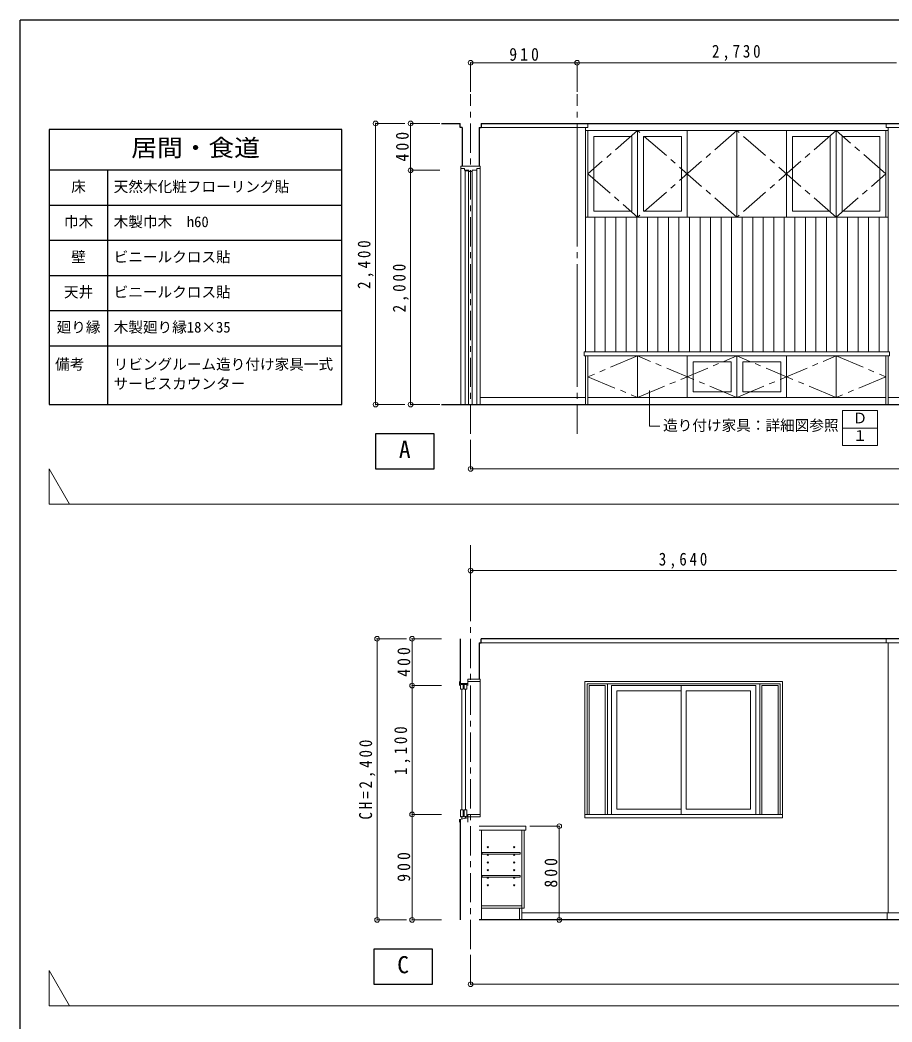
# Model space of a CAD drawing. Units: millimetres at full size, sheet at 1:50. Extents: x -10000 to 10000, y -6925 to 6925.
# Drawn here: x -10000 to -2550, y -1630 to 6925 of the extents above; entities that cross this region are included whole.
import ezdxf
from ezdxf.enums import TextEntityAlignment as Align

# ---------------------------------------------------------------- set-up
doc = ezdxf.new("R2010")
doc.units = ezdxf.units.MM
doc.header["$LTSCALE"] = 50
doc.header["$PDMODE"] = 32
doc.header["$PDSIZE"] = 40
doc.linetypes.add('CHAIN1', pattern=[8, 5, -1, 1, -1])
doc.linetypes.add('CHAIN2', pattern=[12, 9, -1, 1, -1])
for name, color, linetype, lineweight in [('2-0', 3, 'Continuous', 9), ('2-1', 7, 'Continuous', 25), ('2-3', 3, 'Continuous', 13), ('2-4', 4, 'Continuous', 9), ('2-5', 2, 'Continuous', 13), ('2-A', 4, 'Continuous', 9), ('2-B', 6, 'CHAIN1', 9), ('2-C', 134, 'Continuous', 9), ('2-D', 4, 'Continuous', 9), ('2-F', 4, 'Continuous', 25), ('F-1', 7, 'Continuous', 25)]:
    doc.layers.add(name, color=color, linetype=linetype, lineweight=lineweight)
doc.layers.add('F-A', color=4, linetype='Continuous')
doc.styles.add('ＭＳ ゴシック', font='')
doc.styles.get('ＭＳ ゴシック').set_extended_font_data('MS Gothic')

msp = doc.modelspace()

# ---------------------------------------------------------------- linework, layer by layer
at = {"layer": '2-0', "color": 1, "linetype": 'CHAIN1'}
for p, q in [((-6150, 3391.67), (-6150, 6291.67)), ((-5240, 3391.67), (-5240, 6291.67)), ((-6150, -1008.33), (-6150, 2475.46))]:
    msp.add_line(p, q, dxfattribs=at)
at = {"layer": '2-0', "color": 1, "linetype": 'CHAIN2'}
msp.add_line((-5240, 6041.67), (-5240, 3461.67), dxfattribs=at)
at = {"layer": '2-0', "lineweight": 13}
for p, q in [((-6232.5, 5676.67), (-6232.5, 5656.67)), ((-6202.5, 5656.67), (-6232.5, 5656.67)), ((-6202.5, 5641.67), (-6202.5, 5656.67)), ((-6097.5, 5656.67), (-6067.5, 5656.67)), ((-6097.5, 5641.67), (-6097.5, 5656.67)), ((-6197.5, 5638.67), (-6167.5, 5638.67)), ((-6197.5, 3641.67), (-6197.5, 5638.67)), ((-6167.5, 3641.67), (-6167.5, 5638.67)), ((-6164.5, 5631.67), (-6135.5, 5631.67)), ((-6135.5, 5641.67), (-6135.5, 5631.67)), ((-6135.5, 5641.67), (-6097.5, 5641.67))]:
    msp.add_line(p, q, dxfattribs=at)
at = {"layer": '2-0', "color": 134}
for p, q in [((-6232.5, 5656.67), (-6232.5, 3641.67)), ((-6067.5, 5656.67), (-6067.5, 3641.67)), ((-6135.5, 5631.67), (-6135.5, 3641.67)), ((-6097.5, 5641.67), (-6097.5, 3641.67))]:
    msp.add_line(p, q, dxfattribs=at)
at = {"layer": '2-0', "lineweight": 13}
for points in [[(-6232.5, 5676.67), (-6067.5, 5676.67), (-6067.5, 5656.67)], [(-6202.5, 5641.67), (-6164.5, 5641.67), (-6164.5, 5631.67)]]:
    msp.add_lwpolyline(points, dxfattribs=at)
at = {"layer": '2-1', "color": 4, "lineweight": 9}
for p, q in [((-6962.7, 3641.67), (-6962.7, 6041.67)), ((-6662.7, 5641.67), (-6662.7, 6041.67)), ((-6662.7, 3641.67), (-6662.7, 5641.67)), ((2040, 3091.67), (-6150, 3091.67)), ((2040, -1308.33), (-6150, -1308.33))]:
    msp.add_line(p, q, dxfattribs=at)
at = {"layer": '2-1'}
for p, q in [((-6400, 6041.67), (-6240.5, 6041.67)), ((-6240.5, 6006.67), (-6240.5, 6041.67)), ((-6222.5, 6006.67), (-6240.5, 6006.67)), ((-6222.5, 6006.67), (-6222.5, 5676.67)), ((-6077.5, 6006.67), (-6077.5, 5676.67)), ((-6077.5, 6006.67), (-6059.5, 6006.67)), ((-6059.5, 6041.67), (-6059.5, 6006.67)), ((-6059.5, 6041.67), (1949.5, 6041.67)), ((-6232.5, 3641.67), (1967.5, 3641.67)), ((-6240, 1641.67), (-6240, 1259.67)), ((1949.5, 1641.67), (-6059.5, 1641.67)), ((-6059.5, 1606.67), (-6059.5, 1641.67)), ((-6077.5, 1606.67), (-6077.5, 1296.67)), ((-6077.5, 1606.67), (-6059.5, 1606.67)), ((-6240, 100.52), (-6240, -758.33)), ((1958.5, -758.33), (-6077.5, -758.33))]:
    msp.add_line(p, q, dxfattribs=at)
at = {"layer": '2-3'}
for p, q in [((-6175, 1241.67), (-6175, 1296.67)), ((-6245, 1241.67), (-6245, 1276.67)), ((-6175, 1259.67), (-6245, 1259.67)), ((-6226, 181.67), (-6226, 1211.67)), ((-6210, 1241.67), (-6210, 1259.67)), ((-6194, 181.67), (-6194, 1211.67)), ((-5175, 1276.67), (-3485, 1276.67)), ((-5175, 1276.67), (-5175, 111.67)), ((-5155, 1256.67), (-3505, 1256.67)), ((-5155, 1256.67), (-5155, 141.67)), ((-4999.29, 1241.67), (-5137.5, 1241.67)), ((-5137.5, 141.67), (-5137.5, 1241.67)), ((-4999.29, 141.67), (-4999.29, 1241.67)), ((-4981.79, 141.67), (-4981.79, 1256.67)), ((-4946.79, 1241.67), (-3713.21, 1241.67)), ((-4946.79, 141.67), (-4946.79, 1241.67)), ((-4352.5, 1241.67), (-4352.5, 141.67)), ((-3713.21, 141.67), (-3713.21, 1241.67)), ((-3678.21, 141.67), (-3678.21, 1256.67)), ((-3660.71, 1241.67), (-3522.5, 1241.67)), ((-3660.71, 141.67), (-3660.71, 1241.67)), ((-3522.5, 141.67), (-3522.5, 1241.67)), ((-3505, 1256.67), (-3505, 141.67)), ((-3485, 1276.67), (-3485, 111.67)), ((-4901.79, 186.67), (-4901.79, 1196.67)), ((-4901.79, 1196.67), (-4352.5, 1196.67)), ((-4307.5, 1196.67), (-4307.5, 186.67)), ((-4307.5, 1196.67), (-3758.21, 1196.67)), ((-3758.21, 186.67), (-3758.21, 1196.67)), ((-4901.79, 186.67), (-4352.5, 186.67)), ((-4307.5, 186.67), (-3758.21, 186.67)), ((-6226, 102.67), (-6226, 126.67)), ((-6194, 108.67), (-6194, 126.67)), ((-6175, 141.67), (-6175, 76.67)), ((-5175, 141.67), (-3485, 141.67)), ((-5175, 111.67), (-3485, 111.67))]:
    msp.add_line(p, q, dxfattribs=at)
at = {"layer": '2-3', "color": 134, "lineweight": 9}
msp.add_line((-6067.5, 141.67), (-6067.5, 1276.67), dxfattribs=at)
at = {"layer": '2-3'}
for points in [[(-6175, 1276.67), (-6067.5, 1276.67), (-6067.5, 1296.67), (-6175, 1296.67)], [(-6175, 111.67), (-6245, 99.67), (-6245, 76.67)], [(-6175, 121.67), (-6067.5, 121.67), (-6067.5, 141.67), (-6175, 141.67)]]:
    msp.add_lwpolyline(points, dxfattribs=at)
for points in [[(-6215, 1211.67), (-6237, 1211.67), (-6237, 1251.67), (-6215, 1251.67)], [(-6183, 1211.67), (-6205, 1211.67), (-6205, 1251.67), (-6183, 1251.67)], [(-6215, 121.67), (-6237, 121.67), (-6237, 181.67), (-6215, 181.67)], [(-6183, 121.67), (-6205, 121.67), (-6205, 181.67), (-6183, 181.67)]]:
    msp.add_lwpolyline(points, close=True, dxfattribs=at)
at = {"layer": '2-4', "color": 3, "lineweight": 13}
for p, q in [((-5677.5, 41.67), (-6077.5, 41.67)), ((-5677.5, 6.67), (-6077.5, 6.67)), ((-6057.5, -758.33), (-6057.5, 6.67)), ((-5712.5, -758.33), (-5712.5, 6.67)), ((-5692.5, -658.33), (-5692.5, 6.67)), ((-5677.5, 6.67), (-5677.5, 41.67)), ((-5712.5, -638.33), (-6057.5, -638.33)), ((-5692.5, -658.33), (-6057.5, -658.33)), ((-5732.5, -758.33), (-5732.5, -658.33))]:
    msp.add_line(p, q, dxfattribs=at)
at = {"layer": '2-4'}
for p, q in [((-6052.5, -183.33), (-6052.5, -198.33)), ((-6052.5, -183.33), (-5727.5, -183.33)), ((-6052.5, -198.33), (-5727.5, -198.33)), ((-5727.5, -183.33), (-5727.5, -198.33)), ((-6052.5, -378.33), (-6052.5, -393.33)), ((-6052.5, -378.33), (-5727.5, -378.33)), ((-6052.5, -393.33), (-5727.5, -393.33)), ((-5727.5, -378.33), (-5727.5, -393.33))]:
    msp.add_line(p, q, dxfattribs=at)
for centre in [(-6002.5, -138.33), (-5777.5, -138.33), (-6002.5, -203.33), (-5777.5, -203.33), (-6002.5, -268.33), (-6002.5, -333.33), (-5777.5, -268.33), (-5777.5, -333.33), (-6002.5, -398.33), (-5777.5, -398.33), (-6002.5, -463.33), (-5777.5, -463.33)]:
    msp.add_circle(centre, 5, dxfattribs=at)
at = {"layer": '2-5'}
for p, q in [((-6059.5, 6006.67), (-5149.5, 6006.67)), ((-5167.5, 6006.67), (-5167.5, 4091.67)), ((-5149.5, 6041.67), (-5149.5, 6006.67)), ((-2600.5, 6006.67), (-2600.5, 6041.67)), ((-2600.5, 6006.67), (-2419.5, 6006.67)), ((-2582.5, 6006.67), (-2582.5, 4091.67)), ((-5167.5, 5981.67), (-2582.5, 5981.67)), ((-5147.5, 5241.67), (-5147.5, 5981.67)), ((-5097.5, 5931.67), (-4773.33, 5931.67)), ((-5097.5, 5291.67), (-5097.5, 5931.67)), ((-4773.33, 5291.67), (-4773.33, 5931.67)), ((-4723.33, 5241.67), (-4723.33, 5981.67)), ((-4673.33, 5931.67), (-4349.17, 5931.67)), ((-4673.33, 5291.67), (-4673.33, 5931.67)), ((-4349.17, 5291.67), (-4349.17, 5931.67)), ((-4299.17, 5241.67), (-4299.17, 5981.67)), ((-3875, 5241.67), (-3875, 5981.67)), ((-3450.83, 5241.67), (-3450.83, 5981.67)), ((-3400.83, 5931.67), (-3076.67, 5931.67)), ((-3400.83, 5291.67), (-3400.83, 5931.67)), ((-3076.67, 5291.67), (-3076.67, 5931.67)), ((-3026.67, 5241.67), (-3026.67, 5981.67)), ((-2976.67, 5931.67), (-2652.5, 5931.67)), ((-2976.67, 5291.67), (-2976.67, 5931.67)), ((-2652.5, 5291.67), (-2652.5, 5931.67)), ((-2602.5, 5241.67), (-2602.5, 5981.67)), ((-5167.5, 5241.67), (-2582.5, 5241.67)), ((-5097.5, 5291.67), (-4773.33, 5291.67)), ((-4673.33, 5291.67), (-4349.17, 5291.67)), ((-3400.83, 5291.67), (-3076.67, 5291.67)), ((-2976.67, 5291.67), (-2652.5, 5291.67)), ((-5180, 4091.67), (-5180, 4056.67)), ((-5180, 4091.67), (-2570, 4091.67)), ((-5180, 4056.67), (-2570, 4056.67)), ((-5167.5, 4056.67), (-5167.5, 3641.67)), ((-5147.5, 4056.67), (-5147.5, 3641.67)), ((-4723.33, 4056.67), (-4723.33, 3701.67)), ((-4299.17, 4056.67), (-4299.17, 3701.67)), ((-3875, 4056.67), (-3875, 3701.67)), ((-3450.83, 4056.67), (-3450.83, 3701.67)), ((-3026.67, 4056.67), (-3026.67, 3701.67)), ((-2602.5, 4056.67), (-2602.5, 3641.67)), ((-2582.5, 4056.67), (-2582.5, 3641.67)), ((-2570, 4091.67), (-2570, 4056.67)), ((-4249.17, 4006.67), (-4249.17, 3751.67)), ((-3825, 4006.67), (-3825, 3751.67)), ((-6067.5, 3701.67), (-5167.5, 3701.67)), ((-5147.5, 3701.67), (-2602.5, 3701.67)), ((-4249.17, 3751.67), (-3925, 3751.67)), ((-3825, 3751.67), (-3500.83, 3751.67)), ((-2582.5, 3701.67), (-2437.5, 3701.67)), ((-5167.5, 3641.67), (-2582.5, 3641.67)), ((-2600.5, 1641.67), (-2600.5, 1606.67)), ((1949.5, 1606.67), (-6059.5, 1606.67)), ((-2582.5, -698.33), (-2582.5, 1606.67)), ((-1530, -698.33), (-5707.71, -698.33)), ((-2591.5, -758.33), (-2760.78, -758.33)), ((-2591.5, -758.33), (-2591.5, -698.33))]:
    msp.add_line(p, q, dxfattribs=at)
for points in [[(-4249.17, 4006.67), (-3925, 4006.67), (-3925, 3751.67)], [(-3825, 4006.67), (-3500.83, 4006.67), (-3500.83, 3751.67)]]:
    msp.add_lwpolyline(points, dxfattribs=at)
at = {"layer": '2-A'}
for p, q in [((-4621.6, 3456.92), (-4621.6, 3763.08)), ((-2973.63, 3591.09), (-2973.63, 3291.09)), ((-2673.63, 3591.09), (-2973.63, 3591.09)), ((-4532.06, 3456.92), (-4621.6, 3456.92)), ((-2973.63, 3441.09), (-2673.63, 3441.09))]:
    msp.add_line(p, q, dxfattribs=at)
msp.add_lwpolyline([(-2973.63, 3291.09), (-2673.63, 3291.09), (-2673.63, 3591.09)], dxfattribs=at)
at = {"layer": '2-A', "color": 7, "lineweight": 25}
for points in [[(-6962.7, 3091.67), (-6462.7, 3091.67), (-6462.7, 3391.67), (-6962.7, 3391.67)], [(-6977.2, -1308.33), (-6477.2, -1308.33), (-6477.2, -1008.33), (-6977.2, -1008.33)]]:
    msp.add_lwpolyline(points, close=True, dxfattribs=at)
at = {"layer": '2-B'}
for p, q in [((-4723.33, 5981.67), (-5147.5, 5611.67)), ((-3875, 5241.67), (-4723.33, 5981.67)), ((-3875, 5981.67), (-4723.33, 5241.67)), ((-3026.67, 5241.67), (-3875, 5981.67)), ((-3026.67, 5981.67), (-3875, 5241.67)), ((-2602.5, 5611.67), (-3026.67, 5981.67)), ((-5147.5, 5611.67), (-4723.33, 5241.67)), ((-3026.67, 5241.67), (-2602.5, 5611.67)), ((-3875, 3701.67), (-4723.33, 4056.67)), ((-3875, 3701.67), (-3026.67, 4056.67)), ((-3026.67, 3701.67), (-3875, 4056.67))]:
    msp.add_line(p, q, dxfattribs=at)
at = {"layer": '2-B', "color": 2, "linetype": 'Continuous', "lineweight": 13}
for p, q in [((-9750, 2791.67), (9547.06, 2791.67)), ((-9750, -1491.67), (8435, -1491.67))]:
    msp.add_line(p, q, dxfattribs=at)
at = {"layer": '2-B'}
for points in [[(-4723.33, 4056.67), (-5147.5, 3879.17), (-4723.33, 3701.67), (-3875, 4056.67)], [(-3026.67, 4056.67), (-2602.5, 3879.17), (-3026.67, 3701.67)]]:
    msp.add_lwpolyline(points, dxfattribs=at)
at = {"layer": '2-B', "color": 2, "linetype": 'Continuous', "lineweight": 13}
for points in [[(-9750, 2791.67), (-9750, 3091.67), (-9576.79, 2791.67)], [(-9750, -1491.67), (-9750, -1191.67), (-9576.79, -1491.67)]]:
    msp.add_lwpolyline(points, dxfattribs=at)
at = {"layer": '2-C'}
for p, q in [((-5090, 5241.67), (-5090, 4091.67)), ((-5000, 5241.67), (-5000, 4091.67)), ((-4910, 5241.67), (-4910, 4091.67)), ((-4820, 5241.67), (-4820, 4091.67)), ((-4730, 5241.67), (-4730, 4091.67)), ((-4640, 5241.67), (-4640, 4091.67)), ((-4550, 5241.67), (-4550, 4091.67)), ((-4460, 5241.67), (-4460, 4091.67)), ((-4370, 5241.67), (-4370, 4091.67)), ((-4280, 5241.67), (-4280, 4091.67)), ((-4190, 5241.67), (-4190, 4091.67)), ((-4100, 5241.67), (-4100, 4091.67)), ((-4010, 5241.67), (-4010, 4091.67)), ((-3920, 5241.67), (-3920, 4091.67)), ((-3830, 5241.67), (-3830, 4091.67)), ((-3740, 5241.67), (-3740, 4091.67)), ((-3650, 5241.67), (-3650, 4091.67)), ((-3560, 5241.67), (-3560, 4091.67)), ((-3470, 5241.67), (-3470, 4091.67)), ((-3380, 5241.67), (-3380, 4091.67)), ((-3290, 5241.67), (-3290, 4091.67)), ((-3200, 5241.67), (-3200, 4091.67)), ((-3110, 5241.67), (-3110, 4091.67)), ((-3020, 5241.67), (-3020, 4091.67)), ((-2930, 5241.67), (-2930, 4091.67)), ((-2840, 5241.67), (-2840, 4091.67)), ((-2750, 5241.67), (-2750, 4091.67)), ((-2660, 5241.67), (-2660, 4091.67))]:
    msp.add_line(p, q, dxfattribs=at)
at = {"layer": '2-D'}
for p, q in [((-6150, 6560.56), (-6150, 6310.56)), ((-6150, 6560.56), (-5240, 6560.56)), ((-5240, 6560.56), (-5240, 6310.56)), ((-5240, 6560.56), (-2510, 6560.56)), ((-6962.7, 6041.67), (-6712.7, 6041.67)), ((-6662.7, 6041.67), (-6412.7, 6041.67)), ((-6662.7, 5641.67), (-6412.7, 5641.67)), ((-6962.7, 3641.67), (-6712.7, 3641.67)), ((-6662.7, 3641.67), (-6412.7, 3641.67)), ((-6150, 3091.67), (-6150, 3341.67)), ((-6150, 2223.88), (-6150, 1973.88)), ((-6150, 2223.88), (-2510, 2223.88)), ((-6949.02, 1641.67), (-6699.02, 1641.67)), ((-6949.02, -758.33), (-6949.02, 1641.67)), ((-6650, 1241.67), (-6650, 1641.67)), ((-6650, 1641.67), (-6400, 1641.67)), ((-6650, 141.67), (-6650, 1241.67)), ((-6650, 1241.67), (-6400, 1241.67)), ((-6650, -758.33), (-6650, 141.67)), ((-6650, 141.67), (-6400, 141.67)), ((-5392.9, 41.67), (-5642.9, 41.67)), ((-5392.9, -758.33), (-5392.9, 41.67)), ((-6949.02, -758.33), (-6699.02, -758.33)), ((-6650, -758.33), (-6400, -758.33)), ((-5392.9, -758.33), (-5642.9, -758.33)), ((-6150, -1308.33), (-6150, -1058.33))]:
    msp.add_line(p, q, dxfattribs=at)
for p in [(-6150, 6560.56), (-5240, 6560.56), (-6962.7, 6041.67), (-6662.7, 6041.67), (-6662.7, 5641.67), (-6962.7, 3641.67), (-6662.7, 3641.67), (-6150, 3091.67), (-6150, 2223.88), (-6949.02, 1641.67), (-6650, 1641.67), (-6650, 1241.67), (-6650, 141.67), (-5392.9, 41.67), (-6949.02, -758.33), (-6650, -758.33), (-5392.9, -758.33), (-6150, -1308.33)]:
    msp.add_point(p, dxfattribs=at)
at = {"layer": '2-F', "color": 7}
msp.add_line((-6400, 3641.67), (1967.5, 3641.67), dxfattribs=at)
at = {"layer": 'F-1'}
for p, q in [((10000, 6925), (-10000, 6925)), ((-10000, -6925), (-10000, 6925)), ((-9750, 5991.67), (-9750, 3641.67)), ((-7250, 5991.67), (-9750, 5991.67)), ((-7250, 5641.67), (-9750, 5641.67)), ((-9250, 3643.22), (-9250, 5641.67)), ((-7250, 5341.67), (-9750, 5341.67)), ((-7250, 5041.67), (-9750, 5041.67)), ((-7250, 4741.67), (-9750, 4741.67)), ((-7250, 4441.67), (-9750, 4441.67)), ((-7250, 4141.67), (-9750, 4141.67))]:
    msp.add_line(p, q, dxfattribs=at)
msp.add_lwpolyline([(-9750, 3641.67), (-7250, 3641.67), (-7250, 5991.67)], dxfattribs=at)

# ---------------------------------------------------------------- texts
at = {"layer": '2-A', "style": 'ＭＳ ゴシック'}
for s, p in [('造り付け家具：詳細図参照', (-4505.82, 3390.73)), ('Ｄ', (-2886.13, 3453.59)), ('１', (-2886.13, 3303.59))]:
    msp.add_text(s, height=91.64, dxfattribs=at).set_placement(p, align=Align.BOTTOM_LEFT)
at = {"layer": '2-A', "color": 7, "style": 'ＭＳ ゴシック'}
for s, p in [('A', (-6762.7, 3141.67)), ('C', (-6777.2, -1258.33))]:
    msp.add_text(s, height=146.6, dxfattribs=at).set_placement(p, align=Align.BOTTOM_LEFT)
at = {"layer": '2-D', "color": 7, "char_height": 110, "attachment_point": 7, "style": 'ＭＳ ゴシック'}
for s, insert in [('\\T1.38;\\W0.9;910', (-5820, 6575.56)), ('\\T1.38;\\W0.85;2,730', (-4087.5, 6575.56)), ('\\T1.38;\\W0.85;3,640', (-4542.5, 2238.88))]:
    msp.add_mtext(s, dxfattribs=dict(at, insert=insert))
at = {"layer": '2-D', "color": 7, "char_height": 110, "attachment_point": 7, "rotation": 90, "style": 'ＭＳ ゴシック'}
for s, insert in [('\\T1.38;\\W0.9;400', (-6677.7, 5716.67)), ('\\T1.38;\\W0.85;2,400', (-6977.7, 4629.17)), ('\\T1.38;\\W0.85;2,000', (-6677.7, 4429.17)), ('\\T1.38;\\W0.9;400', (-6665, 1316.67)), ('\\T1.38;\\W0.85;1,100', (-6665, 479.17)), ('\\T1.39;\\W0.85;CH=2,400', (-6964.02, 97.92)), ('\\T1.38;\\W0.9;900', (-6665, -433.33)), ('\\T1.38;\\W0.9;800', (-5407.9, -483.33))]:
    msp.add_mtext(s, dxfattribs=dict(at, insert=insert))
at = {"layer": 'F-A', "color": 7, "style": 'ＭＳ ゴシック', "width": 1.1}
msp.add_text('居間・食道', height=146.6, dxfattribs=at).set_placement((-9050, 5716.67), align=Align.BOTTOM_LEFT)
at = {"layer": 'F-A', "style": 'ＭＳ ゴシック'}
for s, p in [('床', (-9562.5, 5429.17)), ('天然木化粧フローリング貼', (-9200, 5429.17)), ('巾木', (-9625, 5129.17)), ('木製巾木\u3000h60', (-9200, 5129.17)), ('壁', (-9562.5, 4829.17)), ('ビニールクロス貼', (-9200, 4829.17)), ('天井', (-9625, 4529.17)), ('ビニールクロス貼', (-9200, 4529.17)), ('廻り縁', (-9687.5, 4229.17)), ('木製廻り縁18×35', (-9200, 4229.17)), ('備考', (-9700, 3912.5)), ('リビングルーム造り付け家具一式', (-9200, 3912.5)), ('サービスカウンター', (-9200, 3746.61))]:
    msp.add_text(s, height=91.64, dxfattribs=at).set_placement(p, align=Align.BOTTOM_LEFT)

doc.saveas('drawing.dxf')
